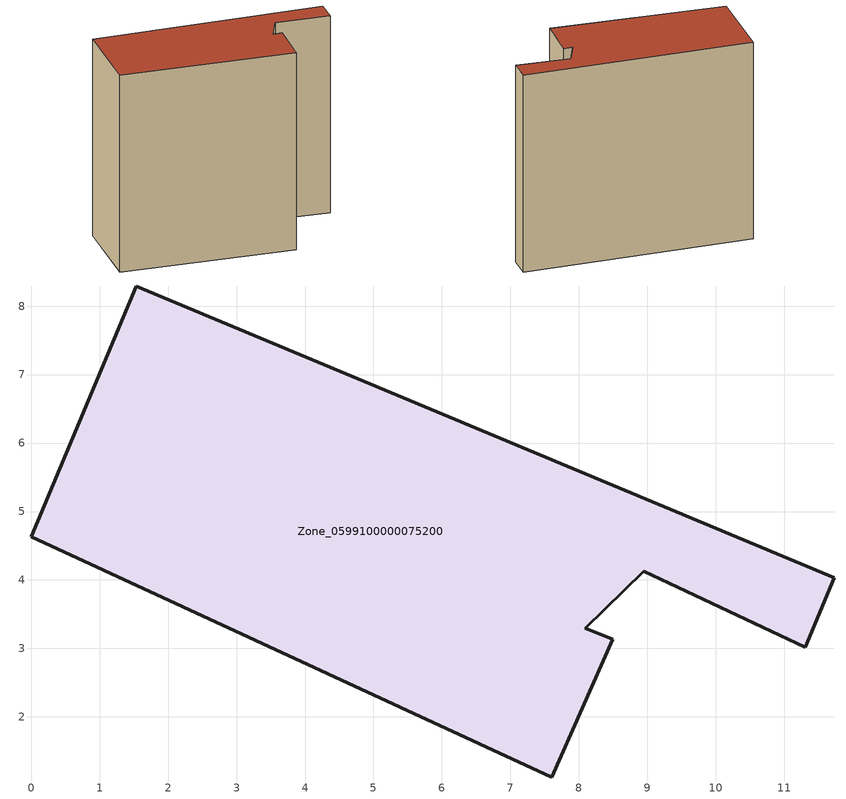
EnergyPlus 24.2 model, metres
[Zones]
Zone_0599100000075200
 floor ground (C_G): 8.95,4.13 8.09,3.3 8.49,3.13 7.61,1.12 0,4.63 1.54,8.29 11.73,4.03 11.31,3.02 z0
 wall outside (C_F): 11.73,4.03 1.54,8.29 0,4.63 7.61,1.12 8.49,3.13 8.09,3.3 8.95,4.13 11.31,3.02 11.73,4.03 z0:9.96
 roof outside (C_R): 8.09,3.3 8.95,4.13 11.31,3.02 11.73,4.03 1.54,8.29 0,4.63 7.61,1.12 8.49,3.13 z9.96
[BUILDING]
Pand.0599100000075200: North Axis=0; Terrain=City; Loads Convergence Tolerance Value=0.04; Temperature Convergence Tolerance Value=0.4; Solar Distribution=FullExterior; Maximum Number of Warmup Days=25; Minimum Number of Warmup Days=1
[Site:Location]
Rotterdam.The.Hague.AP_ZH_NLD Design_Conditions: Latitude=51.96; Longitude=4.45; Time Zone=1; Elevation=-4.5
[SITE:GROUNDTEMPERATURE:BUILDINGSURFACE]
18, 18, 18, 18, 18, 18, 18, 18, 18, 18, 18, 18
[MATERIAL] Thermal Absorptance=0.9; Solar Absorptance=0.7; Visible Absorptance=0.7
Name | Roughness | Thickness | Conductivity | Density | Specific Heat
G.TI.1946 | MediumSmooth | 0.15 | 1 | 540 | 1210
F.TI.1946 | Rough | 0.3 | 0.857143 | 1920 | 840
R.TI.1946 | MediumRough | 0.2 | 0.1 | 1500 | 1000
[CONSTRUCTION]
C_G: G.TI.1946
C_F: F.TI.1946
C_R: R.TI.1946
[ZONE]
Zone_0599100000075200: Type=1; Multiplier=1; Ceiling Height=Autocalculate; Volume=Autocalculate; Floor Area=autocalculate; Part of Total Floor Area=Yes
[ZONEINFILTRATION:DESIGNFLOWRATE]
Infil_Zone_0599100000075200: Zone or ZoneList or Space or SpaceList=Zone_0599100000075200; Schedule=AlwaysOn; Design Flow Rate Calculation Method=Flow/Area; Flow Rate per Floor Area=0.003; Constant Term Coefficient=1; Temperature Term Coefficient=0; Velocity Term Coefficient=0; Velocity Squared Term Coefficient=0
[HVACTEMPLATE:ZONE:IDEALLOADSAIRSYSTEM]
Zone_0599100000075200: Maximum Heating Supply Air Temperature=50; Minimum Cooling Supply Air Temperature=13; Maximum Heating Supply Air Humidity Ratio=0.0156; Minimum Cooling Supply Air Humidity Ratio=0.0077; Heating Limit=NoLimit; Cooling Limit=NoLimit; Dehumidification Control Type=ConstantSensibleHeatRatio; Cooling Sensible Heat Ratio=0.7; Dehumidification Setpoint=60; Humidification Control Type=None; Humidification Setpoint=30; Outdoor Air Method=None; Outdoor Air Flow Rate per Person=0.00944; Outdoor Air Flow Rate per Zone Floor Area=0; Outdoor Air Flow Rate per Zone=0; Demand Controlled Ventilation Type=None; Outdoor Air Economizer Type=NoEconomizer; Heat Recovery Type=None; Sensible Heat Recovery Effectiveness=0.7; Latent Heat Recovery Effectiveness=0.65
[ZONECONTROL:THERMOSTAT]
ThermostatControl_Zone_0599100000075200: Zone or ZoneList=Zone_0599100000075200; Control Type Schedule=DualSetpointControlType; Control 1=Thermostat_Zone_0599100000075200; Temperature Difference Between Cutout And Setpoint=0
[THERMOSTATSETPOINT:DUALSETPOINT]
Thermostat_Zone_0599100000075200: Heating Setpoint Temperature Schedule=HeatingSetpoint_Zone_0599100000075200; Cooling Setpoint Temperature Schedule=CoolingSetpoint_Zone_0599100000075200
[SCHEDULE:COMPACT]
HeatingSetpoint_Zone_0599100000075200: Through: 12/31, For: AllDays, Until: 24:00, 21
CoolingSetpoint_Zone_0599100000075200: Through: 12/31, For: AllDays, Until: 24:00, 24
DualSetpointControlType: Through: 12/31, For: AllDays, Until: 24:00, 4
AlwaysOn: Through: 12/31, For: AllDays, Until: 24:00, 1
